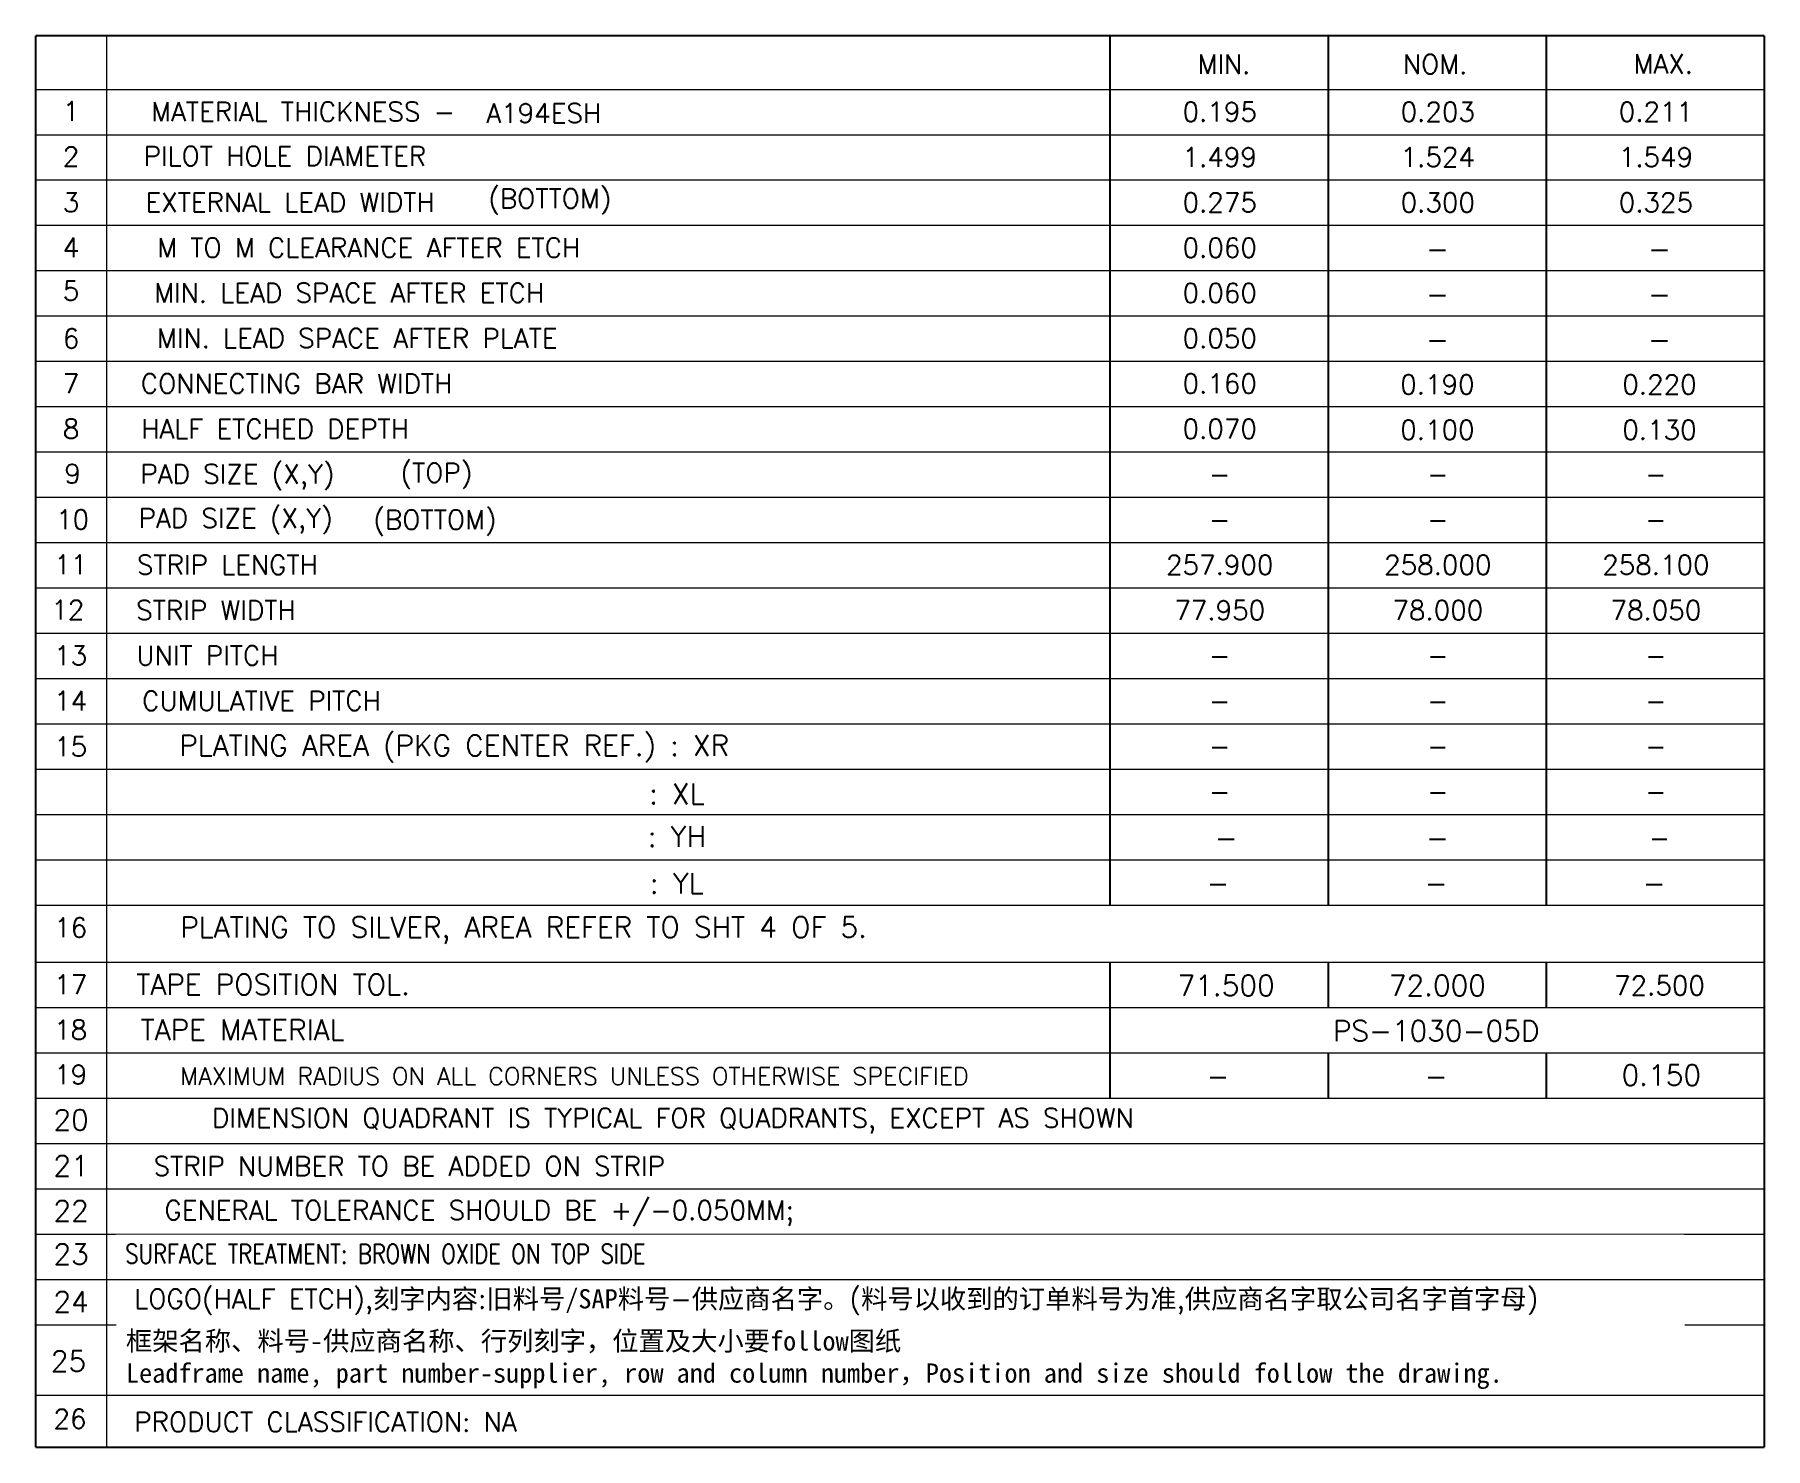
# Model space of a CAD drawing. Extents: x 2823.3 to 2882.6, y -111.7 to -63.3.
import ezdxf
from ezdxf.enums import TextEntityAlignment as Align

# ---------------------------------------------------------------- set-up
doc = ezdxf.new("R2010")
doc.units = 0
doc.header["$LTSCALE"] = 5
doc.header["$MEASUREMENT"] = 0
doc.layers.add('图层1实体', color=7, linetype='CONTINUOUS')
doc.styles.get("Standard").update_dxf_attribs({"font": 'romans.shx', "bigfont": 'bigfont.shx'})

msp = doc.modelspace()

# ---------------------------------------------------------------- linework, layer by layer
at = {"layer": '图层1实体', "color": 3, "lineweight": 5}
for p, q in [((2825.797, -111.668, -0.071), (2825.797, -63.322, -0.071)), ((2823.361, -65.162, -0.071), (2882.557, -65.162, -0.071)), ((2823.361, -66.713, -0.071), (2882.557, -66.713, -0.071)), ((2823.361, -68.265, -0.071), (2882.557, -68.265, -0.071)), ((2823.361, -69.817, -0.071), (2882.557, -69.817, -0.071)), ((2823.361, -71.369, -0.071), (2882.557, -71.369, -0.071)), ((2823.361, -72.921, -0.071), (2882.557, -72.921, -0.071)), ((2823.361, -74.473, -0.071), (2882.557, -74.473, -0.071)), ((2823.361, -76.025, -0.071), (2882.557, -76.025, -0.071)), ((2823.361, -77.577, -0.071), (2882.557, -77.577, -0.071)), ((2823.361, -79.129, -0.071), (2882.557, -79.129, -0.071)), ((2823.361, -80.68, -0.071), (2882.557, -80.68, -0.071)), ((2823.361, -82.232, -0.071), (2882.557, -82.232, -0.071)), ((2823.361, -83.784, -0.071), (2882.557, -83.784, -0.071)), ((2823.361, -85.336, -0.071), (2882.557, -85.336, -0.071)), ((2823.361, -86.888, -0.071), (2882.557, -86.888, -0.071)), ((2823.361, -86.888, -0.071), (2882.557, -86.888, -0.071)), ((2823.361, -88.44, -0.071), (2882.557, -88.44, -0.071)), ((2823.361, -89.992, -0.071), (2882.557, -89.992, -0.071)), ((2823.361, -91.544, -0.071), (2882.557, -91.544, -0.071)), ((2823.361, -93.096, -0.071), (2882.557, -93.096, -0.071)), ((2823.361, -95.053, -0.071), (2882.557, -95.053, -0.071)), ((2823.361, -96.605, -0.071), (2882.557, -96.605, -0.071)), ((2823.361, -98.157, -0.071), (2882.557, -98.157, -0.071)), ((2823.361, -99.708, -0.071), (2882.557, -99.708, -0.071)), ((2823.361, -99.708, -0.071), (2882.557, -99.708, -0.071)), ((2823.361, -99.708, -0.071), (2882.557, -99.708, -0.071)), ((2823.361, -101.26, -0.071), (2882.557, -101.26, -0.071)), ((2823.361, -102.812, -0.071), (2882.557, -102.812, -0.071)), ((2823.361, -104.364, -0.071), (2882.557, -104.364, -0.071)), ((2823.361, -105.916, -0.071), (2882.557, -105.916, -0.071)), ((2823.361, -107.468, -0.071), (2882.557, -107.468, -0.071))]:
    msp.add_line(p, q, dxfattribs=at)
at = {"layer": '图层1实体', "color": 7, "lineweight": 5, "const_width": 0.0705, "elevation": -0.071}
for points in [[(2823.361, -111.668), (2823.361, -63.322)], [(2823.361, -63.322), (2882.557, -63.322)], [(2860.155, -93.096), (2860.155, -63.322)], [(2867.622, -93.096), (2867.622, -63.322)], [(2875.09, -93.096), (2875.09, -63.322)], [(2882.557, -111.668), (2882.557, -63.322)], [(2860.155, -98.157), (2860.155, -95.053)], [(2867.622, -96.605), (2867.622, -95.053)], [(2867.622, -96.605), (2867.622, -95.053)], [(2875.09, -96.605), (2875.09, -95.053)], [(2860.155, -99.708), (2860.155, -98.157)], [(2867.622, -99.708), (2867.622, -98.157)], [(2875.09, -99.708), (2875.09, -98.157)], [(2823.361, -111.668), (2882.557, -111.668)]]:
    msp.add_lwpolyline(points, dxfattribs=at)

# ---------------------------------------------------------------- texts
at = {"layer": '图层1实体', "color": 7, "lineweight": 5}
for s, p in [('MIN.', (2864.054, -64.294, -0.176)), ('NOM.', (2871.283, -64.302, -0.176)), ('MAX.', (2879.096, -64.286, -0.176))]:
    msp.add_text(s, height=0.66, dxfattribs=at).set_placement(p, align=Align.MIDDLE)
at = {"layer": '图层1实体', "color": 3, "lineweight": 5}
for s, height, p in [('1', 0.66, (2824.575, -65.909, -0.176)), ('MATERIAL THICKNESS - ', 0.66, (2832.747, -65.926, -0.176)), ('A194ESH', 0.66, (2840.758, -65.976, -0.176)), ('0.195', 0.66, (2863.908, -65.928, -0.176)), ('0.203', 0.66, (2871.376, -65.928, -0.176)), ('0.211', 0.66, (2878.843, -65.928, -0.176)), ('2', 0.66, (2824.575, -67.461, -0.176)), ('PILOT HOLE DIAMETER', 0.66, (2831.895, -67.445, -0.176)), ('1.499', 0.66, (2863.908, -67.48, -0.176)), ('1.524', 0.66, (2871.376, -67.48, -0.176)), ('1.549', 0.66, (2878.843, -67.48, -0.176)), ('3', 0.66, (2824.575, -69.03, -0.176)), ('EXTERNAL LEAD WIDTH', 0.66, (2832.072, -69.03, -0.176)), ('(BOTTOM)', 0.66, (2840.968, -68.949, -0.176)), ('0.275', 0.66, (2863.908, -69.032, -0.176)), ('0.300', 0.66, (2871.376, -69.032, -0.176)), ('0.325', 0.66, (2878.843, -69.032, -0.176)), ('4', 0.66, (2824.575, -70.576, -0.176)), ('M TO M CLEARANCE AFTER ETCH', 0.66, (2834.766, -70.582, -0.176)), ('0.060', 0.66, (2863.908, -70.584, -0.176)), ('-', 0.705, (2871.362, -70.617, -0.176)), ('-', 0.705, (2878.967, -70.617, -0.176)), ('5', 0.66, (2824.575, -72.058, -0.176)), ('MIN. LEAD SPACE AFTER ETCH', 0.66, (2834.096, -72.133, -0.176)), ('0.060', 0.66, (2863.908, -72.135, -0.176)), ('-', 0.705, (2871.362, -72.168, -0.176)), ('-', 0.705, (2878.967, -72.168, -0.176)), ('6', 0.66, (2824.575, -73.691, -0.176)), ('MIN. LEAD SPACE AFTER PLATE', 0.66, (2834.374, -73.685, -0.176)), ('0.050', 0.66, (2863.908, -73.687, -0.176)), ('-', 0.705, (2871.362, -73.72, -0.176)), ('-', 0.705, (2878.967, -73.72, -0.176)), ('7', 0.66, (2824.575, -75.232, -0.176)), ('CONNECTING BAR WIDTH', 0.66, (2832.294, -75.237, -0.176)), ('0.160', 0.66, (2863.908, -75.239, -0.176)), ('0.190', 0.66, (2871.362, -75.272, -0.176)), ('0.220', 0.66, (2878.967, -75.272, -0.176)), ('8', 0.66, (2824.575, -76.784, -0.176)), ('HALF ETCHED DEPTH', 0.66, (2831.56, -76.789, -0.176)), ('0.070', 0.66, (2863.908, -76.791, -0.176)), ('0.100', 0.66, (2871.362, -76.824, -0.176)), ('0.130', 0.66, (2878.967, -76.824, -0.176)), ('9', 0.66, (2824.627, -78.323, -0.176)), ('PAD SIZE (X,Y)', 0.66, (2830.27, -78.381, -0.071)), ('(TOP)', 0.66, (2837.085, -78.342, -0.071)), ('-', 0.66, (2863.908, -78.343, -0.176)), ('-', 0.66, (2871.376, -78.343, -0.176)), ('-', 0.66, (2878.843, -78.343, -0.176)), ('PAD SIZE (X,Y)', 0.66, (2830.209, -79.893, -0.071)), ('10', 0.66, (2824.627, -79.892, -0.176)), ('(BOTTOM)', 0.66, (2837.033, -79.945, -0.071)), ('-', 0.66, (2863.908, -79.895, -0.176)), ('-', 0.66, (2871.376, -79.895, -0.176)), ('-', 0.66, (2878.843, -79.895, -0.176)), ('11', 0.66, (2824.561, -81.435, -0.176)), ('STRIP LENGTH', 0.66, (2829.926, -81.445, -0.176)), ('257.900', 0.66, (2863.908, -81.447, -0.176)), ('258.000', 0.66, (2871.376, -81.447, -0.176)), ('258.100', 0.66, (2878.843, -81.447, -0.176)), ('12', 0.66, (2824.462, -82.989, -0.176)), ('STRIP WIDTH', 0.66, (2829.533, -82.997, -0.176)), ('77.950', 0.66, (2863.908, -82.999, -0.176)), ('78.000', 0.66, (2871.376, -82.999, -0.176)), ('78.050', 0.66, (2878.843, -82.999, -0.176)), ('13', 0.66, (2824.561, -84.549, -0.176)), ('UNIT PITCH', 0.66, (2829.244, -84.549, -0.176)), ('-', 0.66, (2863.908, -84.551, -0.176)), ('-', 0.66, (2871.376, -84.551, -0.176)), ('-', 0.66, (2878.843, -84.551, -0.176)), ('14', 0.66, (2824.561, -86.101, -0.176)), ('CUMULATIVE PITCH', 0.66, (2831.095, -86.106, -0.176)), ('-', 0.66, (2863.908, -86.102, -0.176)), ('-', 0.66, (2871.376, -86.102, -0.176)), ('-', 0.66, (2878.843, -86.102, -0.176)), ('15', 0.66, (2824.561, -87.67, -0.176)), ('PLATING AREA (PKG CENTER REF.) : XR', 0.7054, (2837.693, -87.68, -0.071)), ('-', 0.66, (2863.908, -87.654, -0.176)), ('-', 0.66, (2871.376, -87.654, -0.176)), ('-', 0.66, (2878.843, -87.654, -0.176)), (': XL', 0.7054, (2845.315, -89.284, -0.071)), ('-', 0.66, (2863.908, -89.206, -0.176)), ('-', 0.66, (2871.376, -89.206, -0.176)), ('-', 0.66, (2878.843, -89.206, -0.176)), (': YH', 0.7054, (2845.315, -90.747, -0.071)), ('-', 0.705, (2864.128, -90.791, -0.176)), ('-', 0.705, (2871.362, -90.791, -0.176)), ('-', 0.66, (2878.967, -90.791, -0.176)), (': YL', 0.7054, (2845.315, -92.351, -0.071)), ('-', 0.705, (2863.849, -92.343, -0.176)), ('-', 0.705, (2871.317, -92.343, -0.176)), ('-', 0.705, (2878.784, -92.343, -0.176)), ('16', 0.66, (2824.561, -93.869, -0.176)), ('PLATING TO SILVER, AREA REFER TO SHT 4 OF 5.', 0.7054, (2840.07, -93.962)), ('17', 0.66, (2824.561, -95.815, -0.176)), ('TAPE POSITION TOL.', 0.7054, (2831.491, -95.817, -0.176)), ('71.500', 0.7054, (2864.128, -95.852, -0.176)), ('72.000', 0.7054, (2871.362, -95.852, -0.176)), ('72.500', 0.66, (2878.967, -95.852, -0.176)), ('18', 0.66, (2824.561, -97.367, -0.176)), ('TAPE MATERIAL', 0.7054, (2830.446, -97.369, -0.071)), ('PS-1030-05D', 0.7054, (2871.317, -97.404, -0.176)), ('19', 0.66, (2824.561, -98.901, -0.176)), ('MAXIMUM RADIUS ON ALL CORNERS UNLESS OTHERWISE SPECIFIED', 0.6, (2841.814, -98.957, -0.176)), ('0.150', 0.7054, (2879.028, -98.923, -0.176)), ('-', 0.705, (2863.849, -98.956, -0.176)), ('-', 0.705, (2871.317, -98.956, -0.176)), ('20', 0.7054, (2824.575, -100.456, -0.176)), ('DIMENSION QUADRANT IS TYPICAL FOR QUADRANTS, EXCEPT AS SHOWN', 0.66, (2845.182, -100.49, -0.176)), ('21', 0.7054, (2824.575, -102.025, -0.176)), ('STRIP NUMBER TO BE ADDED ON STRIP', 0.66, (2836.155, -102.036, -0.176)), ('GENERAL TOLERANCE SHOULD BE +/-0.050MM;', 0.66, (2838.549, -103.592, -0.044)), ('22', 0.7054, (2824.575, -103.571, -0.176)), ('23', 0.7054, (2824.575, -105.053, -0.176)), ('24', 0.7054, (2824.575, -106.686, -0.176)), ('25', 0.7054, (2824.486, -108.717, -0.176)), ('26', 0.66, (2824.537, -110.695, -0.176))]:
    msp.add_text(s, height=height, dxfattribs=at).set_placement(p, align=Align.MIDDLE)
at = {"layer": '图层1实体', "color": 3, "lineweight": 5, "char_height": 0.66, "width": 53.04261, "attachment_point": 1}
for s, insert in [('LOGO(HALF ETCH),{\\fSimSun|b0|i0|c134|p2;刻字内容}:{\\fSimSun|b0|i0|c134|p2;旧料号/SAP料号}-{\\fSimSun|b0|i0|c134|p2;供应商名字。}({\\fSimSun|b0|i0|c134|p2;料号以收到的订单料号为准},{\\fSimSun|b0|i0|c134|p2;供应商名字取公司名字首字母})', (2826.738, -106.251)), ('PRODUCT CLASSIFICATION: NA', (2826.738, -110.468))]:
    msp.add_mtext(s, dxfattribs=dict(at, insert=insert))

# ---------------------------------------------------------------- next in the draw order: texts
at = {"layer": '图层1实体', "color": 3, "lineweight": 5, "char_height": 0.66, "width": 53.04261, "attachment_point": 1, "bg_fill": 2}
for s, insert in [('{\\Fsimplex.shx,gbcbig.shx;\\W0.8;SURFACE TREATMENT: BROWN OXIDE ON TOP SIDE}', (2826.432, -104.714, -0.025)), ('\\pxql;{\\f宋体|b0|i0|c134|p0;\\W1;框架名称、料号-供应商名称、行列刻字，位置及大小要follow图纸\\P\\fSimSun|b0|i0|c134|p0;Leadframe name, part number-supplier, row and column number，Position and size should follow the drawing.}', (2826.453, -107.693, 0.594))]:
    msp.add_mtext(s, dxfattribs=dict(at, insert=insert))

# ---------------------------------------------------------------- next in the draw order: linework, layer by layer
at = {"layer": '图层1实体', "color": 3, "lineweight": 5}
msp.add_line((2823.361, -109.881, -0.071), (2882.557, -109.881, -0.071), dxfattribs=at)

doc.saveas('drawing.dxf')
